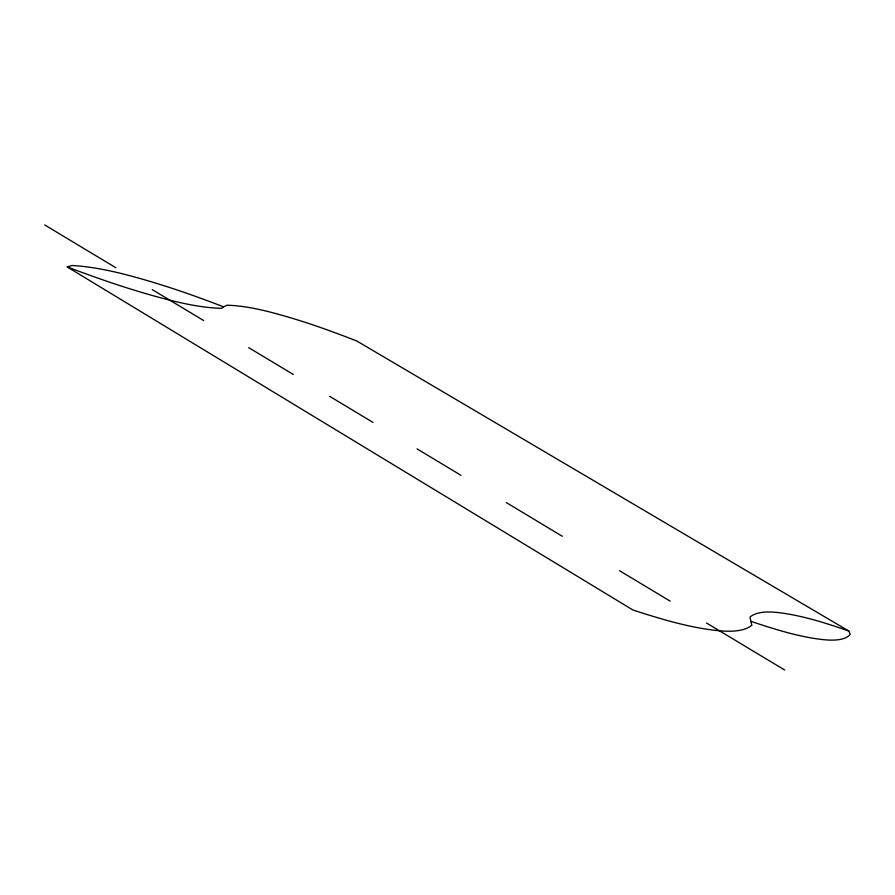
<?xml version="1.0" encoding="UTF-8"?>
<svg xmlns="http://www.w3.org/2000/svg" width="895" height="895" viewBox="0 0 895 895"><rect width="100%" height="100%" fill="white"/><g stroke="black" fill="none" stroke-linecap="round" stroke-linejoin="round"><path stroke-width="1.34" d="M223.66 306.851L221.568 308.294A173.608 39.995 23.6 0 1 169.703 300.127A251.115 55.367 23.4 0 1 100.43 279.016A362.385 74.822 23.4 0 1 67.248 266.945L72.025 265.502A184.918 51.485 24.4 0 1 126.452 274.821A304.513 90.999 24.9 0 1 192.481 295.305A516.281 175.744 25.3 0 1 223.66 306.851L226.894 305.24A166.336 43.385 26.1 0 1 271.297 312.377A273.322 75.437 26.8 0 1 328.118 330.21A458.296 140.806 27.6 0 1 356.758 340.973L848.807 631.031L850.25 634.298A168.819 40.79 29.9 0 1 824.821 639.78A240.744 57.291 29.3 0 1 776.625 629.554A343.501 78.324 28.6 0 1 750.804 621.287L750.077 617.002A191.631 49.203 32.8 0 1 777.811 612.538A325.69 84.208 34 0 1 824.261 622.909A580.374 154.466 36 0 1 848.807 631.031M44.75 224.969L115.891 267.762M152.217 289.6L203.668 320.555M248.676 347.618L293.291 374.457M329.584 396.284L373.036 422.429M417.025 448.876L461.014 475.334M506.301 502.576L562.328 536.284M619.53 570.686L670.176 601.149M706.502 622.998L784.702 670.031M67.248 266.945L632.81 609.942A371.817 92.655 27.7 0 0 662.636 619.183A260.646 68.468 28.4 0 0 719.435 630.774A182.636 49.068 29.1 0 0 751.878 625.169L750.804 621.287"/></g></svg>
